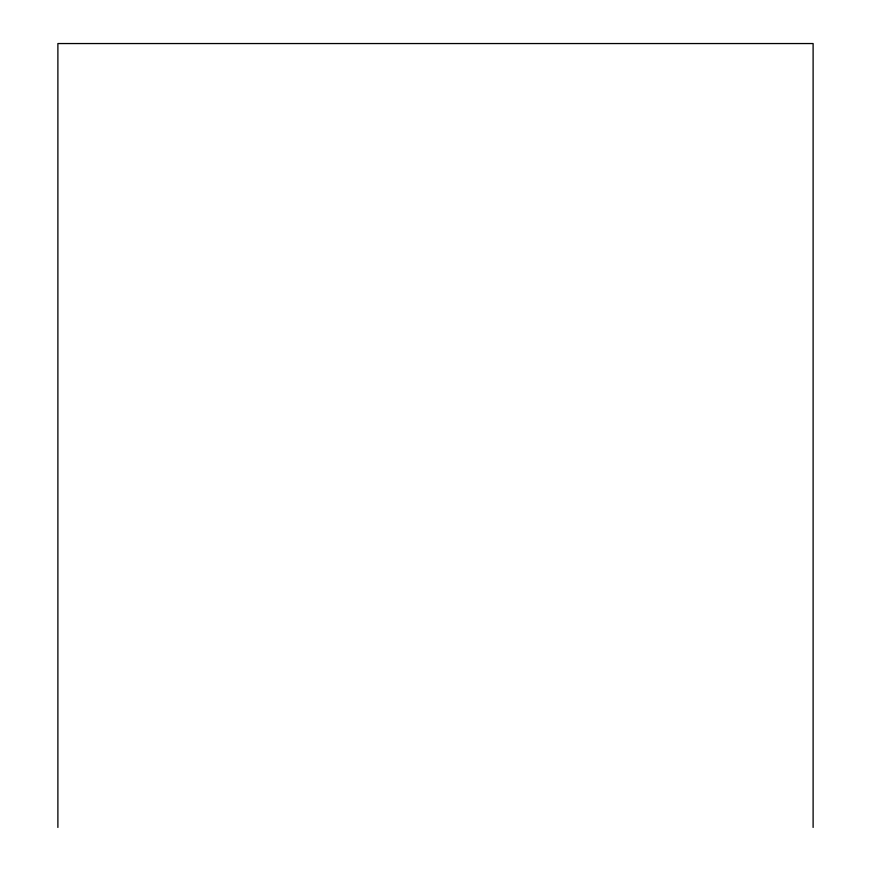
<?xml version="1.0" encoding="UTF-8"?>
<svg xmlns="http://www.w3.org/2000/svg" width="871" height="871" viewBox="0 0 871 871"><rect width="100%" height="100%" fill="white"/><g stroke="black" fill="none" stroke-linecap="round" stroke-linejoin="round"><path stroke-width="1.31" d="M813.111 827.45L813.111 43.55L57.889 43.55L57.889 827.45"/></g></svg>
